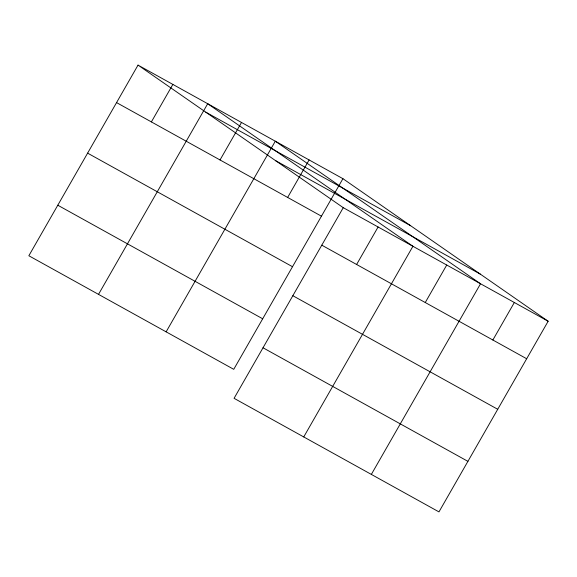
<?xml version="1.0" encoding="UTF-8"?>
<svg xmlns="http://www.w3.org/2000/svg" width="577" height="577" viewBox="0 0 577 577"><rect width="100%" height="100%" fill="white"/><g stroke="black" fill="none" stroke-linecap="round" stroke-linejoin="round"><path stroke-width="0.87" d="M138.033 65.107L28.85 255.755L233.743 369.323L342.926 178.682L138.033 65.107L343.257 207.677L548.15 321.245L438.967 511.893L234.074 398.318L343.257 207.677M151.39 121.913L172.862 84.415M98.516 294.371L207.698 103.723L412.923 246.285L303.74 436.933M220.025 159.966L241.503 122.461M166.126 331.847L275.308 141.199L480.533 283.769L371.35 474.409M287.642 197.442L309.113 159.944M356.615 264.482L378.094 226.985M425.256 302.528L446.728 265.031M492.866 340.004L514.345 302.507M205.758 112.154L410.651 225.73M275.532 160.63L480.425 274.198M116.554 102.605L321.447 216.18M321.786 245.175L526.671 358.75M87.61 153.143L292.503 266.718M292.842 295.712L497.727 409.288M57.794 205.217L262.686 318.785M263.018 347.78L467.911 461.355M342.926 178.682L548.15 321.245"/></g></svg>
